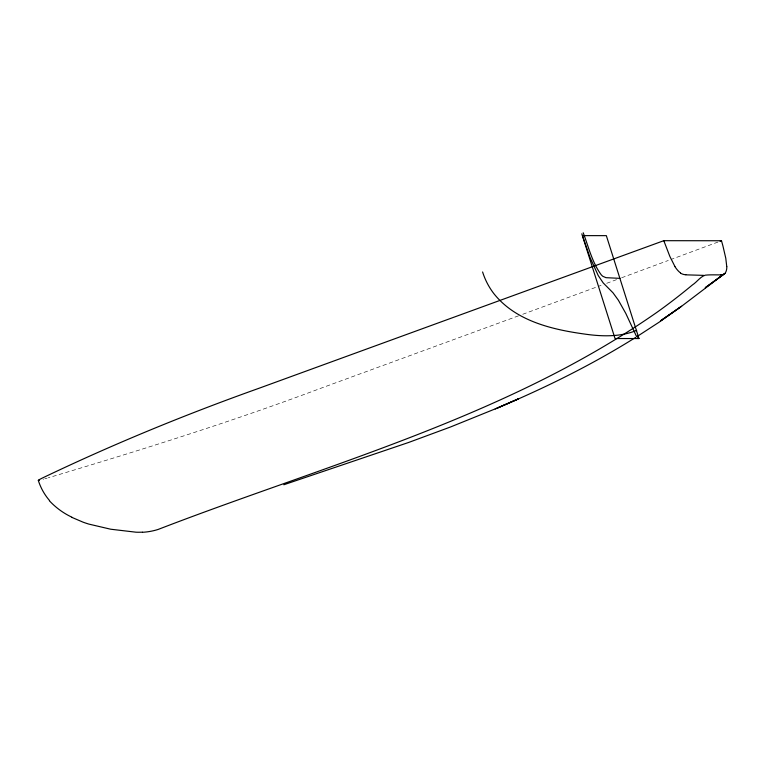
<?xml version="1.0" encoding="UTF-8"?>
<svg xmlns="http://www.w3.org/2000/svg" width="765" height="765" viewBox="0 0 765 765"><rect width="100%" height="100%" fill="white"/><g stroke="black" fill="none" stroke-linecap="round" stroke-linejoin="round"><path stroke-width="0.57" stroke-dasharray="3.83 2.87" d="M606.693 283.299L617.9 279.149M621.639 277.762L668.294 260.463M718 242.046L671.087 259.431M595.466 287.449L522.323 314.434M598.268 286.406L601.08 285.374M518.555 315.821L321.204 388.123C231.518 421.821 140.024 450.365 48.262 477.8M43.079 479.273L43.653 479.11M47.134 478.125A70.906 8.396 -17.6 0 1 44.819 478.785"/><path stroke-width="1.15" d="M721.099 274.874C715.81 274.96 710.494 274.606 705.215 275.18C700.195 276.767 696.848 282.151 692.344 285.001C680.965 294.477 669.241 303.533 657.202 312.149C506.966 417.145 327.133 464.183 158.049 529.476A72.398 67.377 -89.9 0 1 142.472 532.287M681.605 306.249L660.52 320.841L681.605 306.249L723.767 274.214L705.32 287.659M705.359 287.63L724.551 273.698M680.267 307.176L659.201 322.142L637.341 336.351M635.811 337.327C591.861 364.886 545.187 387.845 497.432 407.994L450.489 426.994L408.701 442.438L283.825 484.761M497.432 407.994L518.268 398.909L495.223 408.95M720.104 241.271L721.5 240.745L722.944 246.014L725.775 258.216L726.75 266.574M721.5 240.745L663.8 240.688L259.603 388.056C185.675 414.391 112.99 444.197 42.209 478.115A70.906 8.396 -17.6 0 0 40.918 478.775L39.713 479.416A23.189 2.744 -17.6 0 0 38.9 479.885A8.061 0.956 -17.6 0 0 38.279 480.315L39.072 480.315A8.061 0.956 -17.6 0 0 39.445 480.229M636.681 330.384C619.803 337.289 601.108 336.524 583.418 333.894C550.905 329.313 515.428 320.65 493.97 293.77A68.506 63.763 -89.9 0 1 482.591 271.967M142.462 532.191L138.503 532.249A110.944 103.256 -89.9 0 1 135.96 532.191L110.696 529.217L88.788 524.082A146.249 136.113 -89.9 0 1 83.069 522.17L71.795 517.35M638.985 338.551L615.031 338.532L582.385 235.62L606.339 235.649L638.985 338.551L636.193 335.778L625.799 313.421L618.35 300.186L612.995 292.794L603.231 282.954L598.211 275.486L589.834 257.011L581.811 233.813M685.861 274.836L703.647 275.371M620.013 278.364L606.014 277.676L602.877 276.337A16.17 5.594 69.9 0 1 601.166 274.712C592.081 262.347 588.591 246.875 583.198 232.751M674.94 266.526L669.872 256.466L663.8 240.688M726.846 266.708A22.644 7.841 69.9 0 1 725.22 272.942M725.335 273.22A47.048 16.285 69.9 0 1 721.051 274.731M680.515 272.904A22.644 7.841 69.9 0 1 674.931 266.65M685.813 274.692A47.048 16.285 69.9 0 1 680.582 273.172M49.591 500.587A56.285 52.383 -89.9 0 1 38.317 480.449M71.872 517.169A78.403 72.971 -89.9 0 1 49.4 500.788"/></g></svg>
